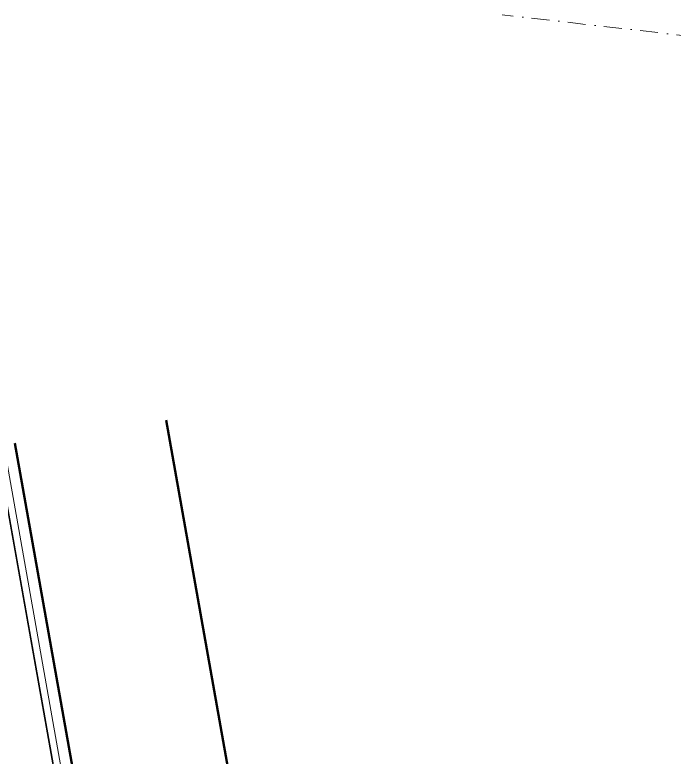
# Model space of a CAD drawing. Header units: millimetres. Extents: x 26282 to 30760, y 1404 to 4574.
# Drawn here: x 30272.3 to 30389, y 3936.2 to 4067.8 of the extents above; entities that cross this region are included whole.
import ezdxf

# ---------------------------------------------------------------- set-up
doc = ezdxf.new("R2010")
doc.units = ezdxf.units.MM
doc.header["$LTSCALE"] = 0.25
doc.linetypes.add('DASHDOT', pattern=[25.4, 12.7, -6.35, 0, -6.35])
for name, color, linetype, lineweight in [('AB-DUV', 4, 'Continuous', 50), ('ID-ALCIPAN', 124, 'Continuous', 20), ('MKAK4', 10, 'DASHDOT', 20), ('WALLPAPER (3RDF)', 63, 'Continuous', 13)]:
    doc.layers.add(name, color=color, linetype=linetype, lineweight=lineweight)

# ---------------------------------------------------------------- blocks, each defined once
blk = doc.blocks.new('A$C187D15ED')
at = {"layer": 'AB-DUV'}
for p, q in [((10779.53, 3504.24), (10728.64, 3790.92)), ((10751.5, 3507.27), (10701.87, 3786.85))]:
    blk.add_line(p, q, dxfattribs=at)
at = {"layer": 'ID-ALCIPAN', "ltscale": 0.25}
for p, q in [((10698.25, 3795.77), (10718.31, 3682.77)), ((10697.18, 3794.65), (10717.08, 3682.55))]:
    blk.add_line(p, q, dxfattribs=at)
at = {"layer": 'MKAK4', "lineweight": 0}
blk.add_line((11116.93, 3825.1, 0), (10788.17, 3862.74, 0), dxfattribs=at)
at = {"layer": 'WALLPAPER (3RDF)'}
blk.add_line((10697.09, 3794.57), (10716.98, 3682.53), dxfattribs=at)

msp = doc.modelspace()

# ---------------------------------------------------------------- block references
at = {"layer": 'AB-DUV', "ltscale": 100}
msp.add_blockref('A$C187D15ED', (19570.424, 205.028, 5.126), dxfattribs=at)

doc.saveas('drawing.dxf')
